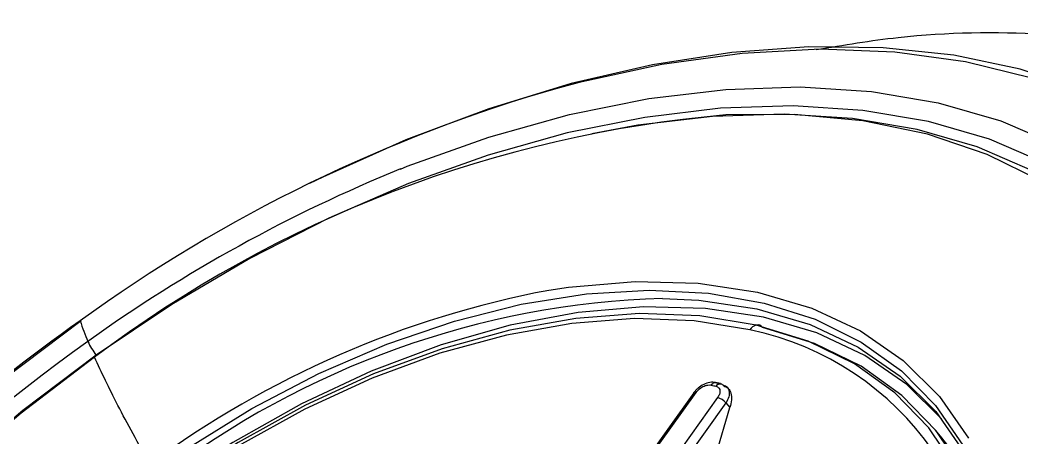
# Model space of a CAD drawing. Extents: x 400 to 501, y 484 to 634.
# Drawn here: x 480.005 to 481.664, y 522.594 to 523.286 of the extents above; entities that cross this region are included whole.
import ezdxf

# ---------------------------------------------------------------- set-up
doc = ezdxf.new("R2010")
doc.units = 0
doc.header["$MEASUREMENT"] = 0
doc.layers.add('DIM', color=3, linetype='Continuous')
doc.layers.add('GEOMETRY', color=3, linetype='Continuous', lineweight=25)

# ---------------------------------------------------------------- blocks, each defined once
blk = doc.blocks.new('2026 GRANDEE')
at = {"layer": 'GEOMETRY', "ltscale": 16}
for p, q in [((29.7065, -74.1091), (29.7073, -74.1103)), ((30.7401, -74.1563), (30.7319, -74.1544)), ((30.7457, -74.1599), (30.7444, -74.1584)), ((30.6959, -74.1714), (30.2677, -74.7709)), ((30.2716, -74.7703), (30.6998, -74.1709)), ((30.7356, -74.1792), (30.3074, -74.7786)), ((30.7491, -74.1881), (30.3209, -74.7876)), ((30.7491, -74.1881), (30.7558, -74.1959)), ((30.7331, -74.2729), (30.7558, -74.1959)), ((31.1066, -74.2458), (31.0964, -74.2333))]:
    blk.add_line(p, q, dxfattribs=at)
at = {"layer": 'GEOMETRY', "ltscale": 16, "flags": 128}
for points in [[(31.4657, -73.7328), (31.4335, -73.7141), (31.3392, -73.6698), (31.2366, -73.6359), (31.1264, -73.6126), (31.0095, -73.6002), (30.8868, -73.5987), (30.7591, -73.6082), (30.6275, -73.6285), (30.493, -73.6596), (30.3565, -73.7011), (30.2192, -73.7527), (30.0821, -73.8142), (30.0597, -73.8251)], [(31.2557, -73.6506), (31.1459, -73.6233), (31.0288, -73.6074), (30.9052, -73.6028), (30.7763, -73.6098), (30.643, -73.6281), (30.5064, -73.6577), (30.4735, -73.6664)], [(30.2106, -73.801), (30.2216, -73.7965), (30.3565, -73.7484), (30.4901, -73.7108), (30.6214, -73.6843), (30.7492, -73.6691), (30.8724, -73.6651), (30.99, -73.6726), (31.1009, -73.6914), (31.2043, -73.7214), (31.2992, -73.7622)], [(31.6461, -74.4381), (31.6461, -74.4377), (31.6408, -74.3314), (31.6234, -74.2308), (31.5939, -74.1369), (31.5527, -74.0503), (31.5, -73.9719), (31.4364, -73.9022), (31.3624, -73.842), (31.2786, -73.7916), (31.1857, -73.7516), (31.0845, -73.7223), (30.9759, -73.7039), (30.8608, -73.6966), (30.7403, -73.7004), (30.6152, -73.7154), (30.4867, -73.7413), (30.3559, -73.778), (30.224, -73.8252), (30.0919, -73.8824), (29.9609, -73.9492), (29.832, -74.025), (29.7065, -74.1091)], [(31.5289, -74.8753), (31.5627, -74.7785), (31.5932, -74.6624), (31.612, -74.5492), (31.6188, -74.4398), (31.6136, -74.3351), (31.5964, -74.2361), (31.5674, -74.1436), (31.5268, -74.0584), (31.4749, -73.9811), (31.4123, -73.9126), (31.3394, -73.8532), (31.2569, -73.8037), (31.1654, -73.7643), (31.0658, -73.7354), (30.9589, -73.7173), (30.8456, -73.7101), (30.7268, -73.7139), (30.6037, -73.7286), (30.5275, -73.7428)], [(31.3694, -75.1454), (31.398, -75.0965), (31.461, -74.9752), (31.5125, -74.854), (31.5521, -74.734), (31.5795, -74.6163), (31.5945, -74.5019), (31.5968, -74.3919), (31.5864, -74.2872), (31.5635, -74.1889), (31.5283, -74.0978), (31.481, -74.0148), (31.4222, -73.9405), (31.3522, -73.8757), (31.2719, -73.8209), (31.1819, -73.7767), (31.0829, -73.7434), (30.976, -73.7214), (30.8621, -73.7109), (30.749, -73.7115)], [(30.4563, -74.0018), (30.4889, -73.9968), (30.5989, -73.9874), (30.7035, -73.99), (30.8014, -74.0046), (30.8913, -74.0311), (30.9721, -74.0691), (31.0428, -74.1181), (31.1026, -74.1776), (31.1506, -74.2466)], [(29.5564, -74.5095), (29.6504, -74.4213), (29.7505, -74.3393), (29.8555, -74.2645), (29.9643, -74.1976), (30.0755, -74.1396), (30.1878, -74.0911), (30.2999, -74.0527), (30.4105, -74.0248), (30.5183, -74.0077), (30.6221, -74.0016), (30.7205, -74.0067), (30.8125, -74.0228), (30.897, -74.0498), (30.9731, -74.0874), (31.0397, -74.135), (31.0961, -74.1922), (31.1417, -74.2583)], [(30.6442, -74.0151), (30.7043, -74.018), (30.8005, -74.0324), (30.8889, -74.0585), (30.9684, -74.0958), (31.0379, -74.144), (31.0966, -74.2024), (31.1438, -74.2704)], [(30.7995, -74.0592), (30.706, -74.044), (30.606, -74.0404), (30.5006, -74.0483), (30.3913, -74.0678), (30.2793, -74.0985), (30.1661, -74.1401), (30.0531, -74.192), (29.9417, -74.2537), (29.8334, -74.3242), (29.7294, -74.4028), (29.6311, -74.4884), (29.5398, -74.58), (29.4565, -74.6764), (29.3824, -74.7764), (29.3183, -74.8788), (29.2651, -74.9822), (29.2235, -75.0853), (29.1939, -75.187), (29.1767, -75.2858), (29.1721, -75.3805), (29.1803, -75.47), (29.2011, -75.5531), (29.2342, -75.6288)], [(31.1063, -74.2144), (31.049, -74.1577), (30.9795, -74.1095), (30.9, -74.0721), (30.8116, -74.0461), (30.7154, -74.0317), (30.6126, -74.0291), (30.5044, -74.0384), (30.3923, -74.0595), (30.2776, -74.092), (30.1619, -74.1355), (30.0465, -74.1896), (29.9328, -74.2535), (29.8225, -74.3265)], [(29.6821, -74.0521), (29.5559, -74.1472), (29.435, -74.2491), (29.3202, -74.357), (29.2125, -74.4701), (29.1125, -74.5875), (29.0212, -74.7083), (28.9392, -74.8315), (28.867, -74.9564), (28.8054, -75.0818), (28.7546, -75.2069), (28.7152, -75.3307), (28.6874, -75.4523), (28.6715, -75.5707), (28.6675, -75.685), (28.6754, -75.7944), (28.6953, -75.898), (28.7097, -75.9475)], [(30.7891, -74.0673), (30.6968, -74.0523), (30.598, -74.0487), (30.494, -74.0566), (30.386, -74.0758), (30.2754, -74.1061), (30.1636, -74.1472), (30.0521, -74.1985), (29.9421, -74.2593), (29.8351, -74.329), (29.7324, -74.4066), (29.6354, -74.4911), (29.5452, -74.5816), (29.463, -74.6768), (29.3898, -74.7755)], [(30.423, -75.672), (30.5313, -75.6014), (30.6353, -75.5229), (30.7335, -75.4372), (30.8249, -75.3457), (30.9081, -75.2492), (30.9823, -75.1492), (31.0463, -75.0469), (31.0995, -74.9435), (31.1412, -74.8403), (31.1708, -74.7387), (31.188, -74.6399), (31.1925, -74.5452), (31.1843, -74.4557), (31.1636, -74.3726), (31.1305, -74.2969), (31.0854, -74.2296), (31.029, -74.1715), (30.962, -74.1233), (30.8852, -74.0857), (30.7995, -74.0592)], [(31.1987, -74.6613), (31.2004, -74.6469), (31.205, -74.5517), (31.1967, -74.4617), (31.1759, -74.3781), (31.1426, -74.302), (31.0973, -74.2344), (31.0406, -74.176), (30.9732, -74.1276), (30.896, -74.0898), (30.8098, -74.0631)], [(29.7065, -74.1091), (29.5852, -74.2008), (29.4694, -74.2994), (29.3599, -74.404), (29.2577, -74.5137), (29.1637, -74.6276), (29.0786, -74.7447), (29.0033, -74.864), (28.9382, -74.9845), (28.8841, -75.1051), (28.8414, -75.2249), (28.8103, -75.3428), (28.7913, -75.4577), (28.7843, -75.5689), (28.7896, -75.6751)], [(29.7041, -74.1126), (29.5823, -74.205), (29.466, -74.3044), (29.3564, -74.41), (29.2545, -74.5208), (29.1611, -74.6358), (29.0772, -74.754), (29.0034, -74.8743), (28.9404, -74.9956), (28.8889, -75.1168), (28.8493, -75.2368), (28.8219, -75.3545), (28.8091, -75.4444)]]:
    blk.add_lwpolyline(points, dxfattribs=at)
at = {"layer": 'GEOMETRY', "ltscale": 16}
for centre, radius, start, end in [((31.1683, -76.1019), 2.5327, 105.9207, 125.9841), ((30.9229, -75.726), 2.022, 94.9339, 127.0686), ((31.1546, -76.1238), 2.5074, 112.1176, 125.6591), ((30.7561, -75.5924), 1.6186, 100.6743, 126.4118), ((30.691, -75.46), 1.4457, 91.8564, 127.4814), ((31.2146, -76.2467), 2.6775, 124.9653, 151.205), ((30.1821, -73.884), 0.5294, 198.5568, 202.4921), ((30.8038, -74.0754), 0.0168, 104.806, 151.004), ((30.8015, -74.0694), 0.0104, 37.2314, 101.2708), ((30.6892, -74.5478), 0.4908, 351.703, 78.2609), ((31.1821, -76.1967), 2.5827, 125.2119, 147.4151), ((29.8421, -74.012), 0.1668, 206.5459, 215.5771), ((30.6983, -74.1741), 0.00361, 65.2561, 132.9636), ((30.7274, -74.2062), 0.0282, 39.8275, 73.1996), ((30.7229, -74.5507), 0.4901, 8.6562, 38.4639)]:
    blk.add_arc(centre, radius, start, end, dxfattribs=at)
for points, knots in [([(31.0095, -76.458), (31.102, -76.3834), (31.287, -76.2341), (31.5395, -75.984), (31.7686, -75.7193), (31.969, -75.441), (32.1373, -75.1534), (32.2541, -74.8936), (32.3303, -74.6659), (32.3765, -74.4712), (32.4022, -74.2792), (32.4062, -74.092), (32.3876, -73.9115), (32.3455, -73.7402), (32.2796, -73.5803), (32.1901, -73.4344), (32.0777, -73.3049), (31.9439, -73.1937), (31.7904, -73.1027), (31.6199, -73.0328), (31.4347, -72.985), (31.2388, -72.9575), (31.0997, -72.9571), (31.0307, -72.9569)], [0, 0, 0, 0, 0.057509, 0.115057, 0.172867, 0.231174, 0.290208, 0.350176, 0.390792, 0.431966, 0.473733, 0.516107, 0.559084, 0.602631, 0.64668, 0.691126, 0.735821, 0.780589, 0.825263, 0.869681, 0.913684, 0.95715, 1, 1, 1, 1]), ([(31.0272, -73.2088), (31.0734, -73.2085), (31.1722, -73.208), (31.2803, -73.2185), (31.3566, -73.2301), (31.3982, -73.2376), (31.4403, -73.2464), (31.4828, -73.2567), (31.5255, -73.2684), (31.5848, -73.2869), (31.6518, -73.312), (31.7211, -73.3436), (31.7755, -73.3724), (31.83, -73.4049), (31.8856, -73.4428), (31.9416, -73.4874), (32.0161, -73.5556), (32.1006, -73.6537), (32.1824, -73.7892), (32.2301, -73.9059), (32.257, -73.9977), (32.2719, -74.0633), (32.2811, -74.1136), (32.2842, -74.1425), (32.2848, -74.148)], [0, 0, 0, 0, 0.067896, 0.14525, 0.167078, 0.189555, 0.212681, 0.236456, 0.260879, 0.285951, 0.340238, 0.382754, 0.418235, 0.448994, 0.496189, 0.539835, 0.579933, 0.682607, 0.780162, 0.872604, 0.911367, 0.950705, 0.990619, 1, 1, 1, 1]), ([(32.1538, -74.0033), (32.1148, -73.9543), (32.037, -73.8562), (31.8824, -73.7421), (31.7032, -73.655), (31.4999, -73.5981), (31.276, -73.5736), (31.0741, -73.5747), (30.9441, -73.5962), (30.8984, -73.6038)], [0, 0, 0, 0, 0.152897, 0.305795, 0.458692, 0.611589, 0.764487, 0.917384, 1, 1, 1, 1]), ([(29.7953, -74.2898), (29.7766, -74.2558), (29.7393, -74.1879), (29.7158, -74.1377), (29.7041, -74.1126)], [0, 0, 0, 0, 0.5, 1, 1, 1, 1]), ([(30.7322, -74.1545), (30.7307, -74.1543), (30.7277, -74.1538), (30.7211, -74.1544), (30.7125, -74.1573), (30.7044, -74.1625), (30.6989, -74.1675), (30.6968, -74.1703), (30.6957, -74.1717)], [0, 0, 0, 0, 0.131267, 0.25869, 0.506705, 0.751475, 0.874744, 1, 1, 1, 1]), ([(30.6998, -74.1709), (30.7017, -74.1687), (30.7054, -74.1643), (30.7127, -74.1601), (30.7195, -74.1582), (30.723, -74.1585), (30.7247, -74.1587)], [0, 0, 0, 0, 0.278395, 0.557716, 0.778792, 1, 1, 1, 1]), ([(30.7247, -74.1587), (30.7256, -74.1577), (30.7273, -74.1557), (30.7306, -74.1543), (30.7338, -74.1545), (30.7355, -74.1559), (30.7363, -74.1566)], [0, 0, 0, 0, 0.2410947, 0.4999988, 0.7589036, 1, 1, 1, 1]), ([(30.7247, -74.1587), (30.7262, -74.159), (30.7289, -74.1596), (30.7316, -74.1603), (30.7327, -74.1605)], [0, 0, 0, 0, 0.5600024, 1, 1, 1, 1]), ([(30.7327, -74.1605), (30.7336, -74.1596), (30.7353, -74.1575), (30.7386, -74.1562), (30.7419, -74.1563), (30.7436, -74.1578), (30.7444, -74.1584)], [0, 0, 0, 0, 0.241096, 0.5, 0.758905, 1, 1, 1, 1]), ([(30.7444, -74.1584), (30.7471, -74.1595), (30.7524, -74.1616), (30.754, -74.1668), (30.7549, -74.1693)], [0, 0, 0, 0, 0.500417, 1, 1, 1, 1]), ([(30.7327, -74.1605), (30.7345, -74.1613), (30.7382, -74.1629), (30.7398, -74.168), (30.7389, -74.1738), (30.7367, -74.1774), (30.7356, -74.1792)], [0, 0, 0, 0, 0.2786828, 0.5580163, 0.7789528, 1, 1, 1, 1]), ([(30.7457, -74.1599), (30.7484, -74.161), (30.7538, -74.1633), (30.7582, -74.1719), (30.7593, -74.1833), (30.7569, -74.1916), (30.7558, -74.1959)], [0, 0, 0, 0, 0.241639, 0.487792, 0.7398, 1, 1, 1, 1]), ([(30.7549, -74.1693), (30.7549, -74.1723), (30.755, -74.1782), (30.7511, -74.1848), (30.7491, -74.1881)], [0, 0, 0, 0, 0.499541, 1, 1, 1, 1]), ([(32.2875, -74.1733), (32.2909, -74.2177), (32.2975, -74.3023), (32.2901, -74.4288), (32.2755, -74.5396), (32.2579, -74.6298), (32.2319, -74.7369), (32.1924, -74.8656), (32.1397, -75.0006), (32.0854, -75.1205), (32.0264, -75.2375), (31.9428, -75.384), (31.8289, -75.5587), (31.6789, -75.7586), (31.5117, -75.951), (31.3355, -76.1289), (31.168, -76.282), (31.0472, -76.377), (30.9888, -76.423)], [0, 0, 0, 0, 0.069111, 0.131975, 0.183376, 0.223535, 0.253546, 0.321867, 0.387091, 0.423023, 0.471072, 0.531253, 0.603368, 0.687268, 0.782918, 0.853301, 0.929064, 1, 1, 1, 1])]:
    blk.add_open_spline(points, degree=3, knots=knots, dxfattribs=at)

msp = doc.modelspace()

# ---------------------------------------------------------------- block references
at = {"layer": 'DIM'}
msp.add_blockref('2026 GRANDEE', (450.4248, 596.8403), dxfattribs=at)

doc.saveas('drawing.dxf')
